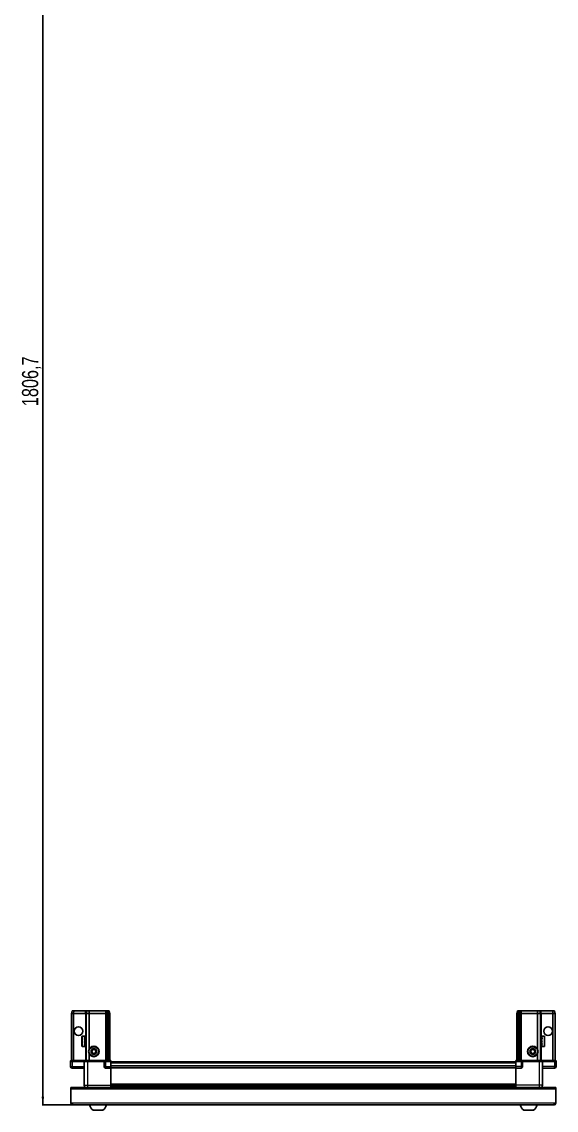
# Model space of a CAD drawing. Header units: millimetres. Extents: x 899 to 4301, y -776 to 1912.
# Drawn here: x 963 to 1623, y -776 to 568 of the extents above; entities that cross this region are included whole.
import ezdxf

# ---------------------------------------------------------------- set-up
doc = ezdxf.new("R2010")
doc.units = ezdxf.units.MM
doc.layers.add('FORMAT', color=7, linetype='Continuous')
doc.styles.add('SLDTEXTSTYLE0', font='TXT', dxfattribs={"width": 0.75})
doc.dimstyles.new('SLDDIMSTYLE0', dxfattribs={"dimtxt": 20, "dimasz": 10, "dimexe": 0, "dimexo": 0.0625, "dimgap": 5, "dimtad": 2, "dimdec": 1, "dimrnd": 1e-09, "dimzin": 12, "dimdsep": 46, "dimtxsty": 'SLDTEXTSTYLE0', "dimsah": 1, "dimcen": 0.09, "dimadec": 0, "dimazin": 3, "dimtfac": 1, "dimtofl": 0, "dimtmove": 0, "dimatfit": 3, "dimfxl": 0, "dimfrac": 2, "dimtolj": 1, "dimtzin": 12, "dimarcsym": 0})

# ---------------------------------------------------------------- blocks, each defined once
blk = doc.blocks.new('_D_8')
at = {"layer": 'FORMAT'}
for p, q in [((1108.5, 1037.4), (988.5, 1037.4)), ((989.5, 1037.4), (989.5, -769.3)), ((1026.1, -769.3), (988.5, -769.3))]:
    blk.add_line(p, q, dxfattribs=at)
for points in [[(989.5, 1037.4), (987.9, 1027.4), (991, 1027.4)], [(989.5, -769.3), (991, -759.3), (987.9, -759.3)]]:
    blk.add_solid(points, dxfattribs=at)
at = {"layer": 'FORMAT', "insert": (963.7, 93.4), "char_height": 20, "attachment_point": 1, "rotation": 90, "style": 'SLDTEXTSTYLE0'}
blk.add_mtext('1806,7', dxfattribs=at)

msp = doc.modelspace()

# ---------------------------------------------------------------- linework, layer by layer
at = {"color": 7, "linetype": 'Continuous', "lineweight": 25}
for p, q in [((1024.97, -656.32), (1025.77, -653.32)), ((1024.97, -656.32), (1024.97, -714.62)), ((1027.47, -656.32), (1024.97, -656.32)), ((1025.77, -653.32), (1027.63, -653.32)), ((1027.47, -656.32), (1027.63, -653.32)), ((1027.47, -656.32), (1027.47, -714.62)), ((1041.97, -656.32), (1027.47, -656.32)), ((1027.63, -653.32), (1041.97, -653.32)), ((1041.97, -653.32), (1043.77, -653.32)), ((1042.97, -656.32), (1041.97, -656.32)), ((1042.97, -656.32), (1043.77, -653.32)), ((1046.47, -656.32), (1042.97, -656.32)), ((1042.97, -656.32), (1042.97, -714.62)), ((1043.77, -653.32), (1046.8, -653.32)), ((1046.8, -653.32), (1046.47, -656.32)), ((1066.97, -656.32), (1046.47, -656.32)), ((1046.47, -656.32), (1046.47, -700.82)), ((1046.8, -653.32), (1066.97, -653.32)), ((1066.97, -653.32), (1068.77, -653.32)), ((1067.97, -656.32), (1066.97, -656.32)), ((1068.77, -653.32), (1067.97, -656.32)), ((1068.97, -656.32), (1067.97, -656.32)), ((1067.97, -656.32), (1067.97, -714.62)), ((1068.77, -653.32), (1069.51, -653.32)), ((1069.51, -653.32), (1068.97, -656.32)), ((1070.47, -656.32), (1068.97, -656.32)), ((1068.97, -656.32), (1068.97, -714.62)), ((1069.51, -653.32), (1070.02, -653.32)), ((1070.02, -653.32), (1070.47, -656.32)), ((1070.02, -653.32), (1071.17, -653.32)), ((1071.97, -656.32), (1070.47, -656.32)), ((1070.47, -656.32), (1070.47, -714.62)), ((1071.17, -653.32), (1071.97, -656.32)), ((1071.97, -656.32), (1071.97, -714.62)), ((1575.77, -653.32), (1574.97, -656.32)), ((1574.97, -656.32), (1576.47, -656.32)), ((1574.97, -656.32), (1574.97, -714.62)), ((1576.93, -653.32), (1575.77, -653.32)), ((1576.93, -653.32), (1576.47, -656.32)), ((1576.47, -656.32), (1577.97, -656.32)), ((1576.47, -656.32), (1576.47, -714.62)), ((1577.43, -653.32), (1576.93, -653.32)), ((1577.43, -653.32), (1577.97, -656.32)), ((1578.17, -653.32), (1577.43, -653.32)), ((1577.97, -656.32), (1577.97, -714.62)), ((1577.97, -656.32), (1578.97, -656.32)), ((1578.17, -653.32), (1578.97, -656.32)), ((1579.97, -653.32), (1578.17, -653.32)), ((1578.97, -656.32), (1578.97, -714.62)), ((1578.97, -656.32), (1579.97, -656.32)), ((1600.14, -653.32), (1579.97, -653.32)), ((1579.97, -656.32), (1600.47, -656.32)), ((1600.14, -653.32), (1600.47, -656.32)), ((1603.17, -653.32), (1600.14, -653.32)), ((1600.47, -656.32), (1600.47, -700.82)), ((1600.47, -656.32), (1603.97, -656.32)), ((1603.97, -656.32), (1603.17, -653.32)), ((1604.97, -653.32), (1603.17, -653.32)), ((1603.97, -656.32), (1603.97, -714.62)), ((1603.97, -656.32), (1604.97, -656.32)), ((1619.32, -653.32), (1604.97, -653.32)), ((1604.97, -656.32), (1619.47, -656.32)), ((1619.47, -656.32), (1619.32, -653.32)), ((1621.17, -653.32), (1619.32, -653.32)), ((1619.47, -656.32), (1619.47, -714.62)), ((1619.47, -656.32), (1621.97, -656.32)), ((1621.97, -656.32), (1621.17, -653.32)), ((1621.97, -656.32), (1621.97, -714.62)), ((1037.77, -696.52), (1037.77, -685.12)), ((1040.97, -684.32), (1038.57, -684.32)), ((1040.97, -684.32), (1040.97, -684.33)), ((1040.97, -684.33), (1041.47, -684.33)), ((1040.97, -684.52), (1041.47, -684.52)), ((1040.97, -684.52), (1040.97, -684.73)), ((1040.97, -684.73), (1041.47, -684.73)), ((1040.97, -685.31), (1041.47, -685.31)), ((1040.97, -685.31), (1040.97, -685.74)), ((1041.47, -684.52), (1041.47, -684.33)), ((1041.47, -684.73), (1041.47, -684.52)), ((1041.47, -685.31), (1041.47, -684.73)), ((1041.47, -685.74), (1041.47, -685.31)), ((1608.37, -684.32), (1605.47, -684.32)), ((1605.97, -684.32), (1605.47, -684.32)), ((1605.47, -684.32), (1605.47, -684.37)), ((1605.47, -684.37), (1605.47, -684.66)), ((1605.97, -684.37), (1605.47, -684.37)), ((1605.97, -684.66), (1605.47, -684.66)), ((1605.47, -684.66), (1605.47, -684.93)), ((1605.97, -684.93), (1605.47, -684.93)), ((1605.47, -684.93), (1605.47, -685.59)), ((1605.97, -684.37), (1605.97, -684.32)), ((1605.97, -684.93), (1605.97, -684.66)), ((1609.17, -685.12), (1609.17, -696.52)), ((1038.57, -697.32), (1040.97, -697.32)), ((1040.97, -685.74), (1041.47, -685.74)), ((1040.97, -686.64), (1041.47, -686.64)), ((1040.97, -686.64), (1040.97, -687.24)), ((1040.97, -687.24), (1041.47, -687.24)), ((1040.97, -688.39), (1041.47, -688.39)), ((1040.97, -688.39), (1040.97, -689.09)), ((1040.97, -689.09), (1041.47, -689.09)), ((1040.97, -690.37), (1041.47, -690.37)), ((1040.97, -690.37), (1040.97, -691.11)), ((1040.97, -690.52), (1041.47, -690.52)), ((1040.97, -691.02), (1041.47, -691.02)), ((1040.97, -691.11), (1041.47, -691.11)), ((1040.97, -692.4), (1041.47, -692.4)), ((1040.97, -692.4), (1040.97, -693.1)), ((1040.97, -693.1), (1041.47, -693.1)), ((1040.97, -694.27), (1041.47, -694.27)), ((1040.97, -694.27), (1040.97, -694.87)), ((1040.97, -694.87), (1041.47, -694.87)), ((1040.97, -695.8), (1041.47, -695.8)), ((1040.97, -695.8), (1040.97, -696.24)), ((1040.97, -696.24), (1041.47, -696.24)), ((1040.97, -696.85), (1041.47, -696.85)), ((1040.97, -696.85), (1040.97, -697.09)), ((1040.97, -697.09), (1041.47, -697.09)), ((1040.97, -697.31), (1041.47, -697.31)), ((1040.97, -697.31), (1040.97, -697.32)), ((1040.97, -697.32), (1041.47, -697.32)), ((1041.47, -686.64), (1041.47, -685.74)), ((1041.57, -686.42), (1041.47, -686.42)), ((1041.47, -687.24), (1041.47, -686.64)), ((1041.47, -688.39), (1041.47, -687.24)), ((1041.47, -689.09), (1041.47, -688.39)), ((1041.47, -690.37), (1041.47, -689.09)), ((1041.47, -690.52), (1041.47, -690.37)), ((1041.47, -691.11), (1041.47, -691.02)), ((1041.47, -692.4), (1041.47, -691.11)), ((1041.47, -693.1), (1041.47, -692.4)), ((1041.47, -694.27), (1041.47, -693.1)), ((1041.47, -694.87), (1041.47, -694.27)), ((1041.47, -695.8), (1041.47, -694.87)), ((1041.47, -695.22), (1041.57, -695.22)), ((1041.47, -696.24), (1041.47, -695.8)), ((1041.47, -696.85), (1041.47, -696.24)), ((1041.47, -697.09), (1041.47, -696.85)), ((1041.47, -697.31), (1041.47, -697.09)), ((1041.47, -697.32), (1041.47, -697.31)), ((1041.57, -695.22), (1041.57, -686.42)), ((1042.45, -687.51), (1041.97, -686.82)), ((1041.97, -694.82), (1041.97, -686.82)), ((1041.97, -694.82), (1042.45, -694.13)), ((1042.94, -686.82), (1042.45, -687.51)), ((1042.45, -694.13), (1042.45, -687.51)), ((1042.45, -694.13), (1042.94, -694.82)), ((1042.97, -686.82), (1042.94, -686.82)), ((1042.94, -694.82), (1042.94, -686.82)), ((1042.94, -694.82), (1042.97, -694.82)), ((1604, -686.82), (1603.97, -686.82)), ((1603.97, -694.82), (1604, -694.82)), ((1604.49, -687.51), (1604, -686.82)), ((1604, -686.82), (1604, -694.82)), ((1604, -694.82), (1604.49, -694.13)), ((1604.97, -686.82), (1604.49, -687.51)), ((1604.49, -687.51), (1604.49, -694.13)), ((1604.49, -694.13), (1604.97, -694.82)), ((1604.97, -686.82), (1604.97, -694.82)), ((1605.47, -686.42), (1605.37, -686.42)), ((1605.37, -686.42), (1605.37, -695.22)), ((1605.37, -695.22), (1605.47, -695.22)), ((1605.97, -685.59), (1605.47, -685.59)), ((1605.47, -685.59), (1605.47, -686.07)), ((1605.47, -686.07), (1605.47, -687.04)), ((1605.97, -686.07), (1605.47, -686.07)), ((1605.97, -687.04), (1605.47, -687.04)), ((1605.47, -687.04), (1605.47, -687.67)), ((1605.47, -687.67), (1605.47, -688.86)), ((1605.97, -687.67), (1605.47, -687.67)), ((1605.97, -688.86), (1605.47, -688.86)), ((1605.47, -688.86), (1605.47, -689.49)), ((1605.97, -689.49), (1605.47, -689.49)), ((1605.47, -689.58), (1605.47, -690.87)), ((1605.97, -689.58), (1605.47, -689.58)), ((1605.97, -690.87), (1605.47, -690.87)), ((1605.97, -691.36), (1605.47, -691.36)), ((1605.47, -691.36), (1605.47, -691.61)), ((1605.47, -691.61), (1605.47, -692.88)), ((1605.97, -691.61), (1605.47, -691.61)), ((1605.97, -692.88), (1605.47, -692.88)), ((1605.47, -692.88), (1605.47, -693.56)), ((1605.47, -693.56), (1605.47, -694.68)), ((1605.97, -693.56), (1605.47, -693.56)), ((1605.97, -694.68), (1605.47, -694.68)), ((1605.47, -694.68), (1605.47, -695.25)), ((1605.47, -695.25), (1605.47, -696.11)), ((1605.97, -695.25), (1605.47, -695.25)), ((1605.97, -696.11), (1605.47, -696.11)), ((1605.47, -696.11), (1605.47, -696.51)), ((1605.47, -696.51), (1605.47, -697.02)), ((1605.97, -696.51), (1605.47, -696.51)), ((1605.97, -697.02), (1605.47, -697.02)), ((1605.47, -697.02), (1605.47, -697.2)), ((1605.47, -697.2), (1605.47, -697.32)), ((1605.97, -697.2), (1605.47, -697.2)), ((1605.47, -697.32), (1608.37, -697.32)), ((1605.97, -686.07), (1605.97, -685.59)), ((1605.97, -687.67), (1605.97, -687.04)), ((1605.97, -689.58), (1605.97, -688.86)), ((1605.97, -691.61), (1605.97, -690.87)), ((1605.97, -693.56), (1605.97, -692.88)), ((1605.97, -695.25), (1605.97, -694.68)), ((1605.97, -696.51), (1605.97, -696.11)), ((1605.97, -697.2), (1605.97, -697.02)), ((1046.47, -705.82), (1046.47, -714.62)), ((1600.47, -705.82), (1600.47, -714.62)), ((1023.97, -714.62), (1023.47, -715.49)), ((1023.47, -715.82), (1023.47, -715.49)), ((1023.47, -715.82), (1025.47, -715.82)), ((1023.47, -715.82), (1023.47, -721.82)), ((1025.47, -714.62), (1023.97, -714.62)), ((1025.47, -714.62), (1040.27, -714.62)), ((1040.27, -715.82), (1025.47, -715.82)), ((1025.47, -715.82), (1040.27, -715.82)), ((1040.47, -723.82), (1025.47, -723.82)), ((1040.27, -714.62), (1040.47, -714.62)), ((1040.47, -715.82), (1040.27, -715.82)), ((1040.47, -715.82), (1040.47, -714.62)), ((1040.47, -714.62), (1044.47, -714.62)), ((1044.47, -715.82), (1040.47, -715.82)), ((1040.47, -715.82), (1040.47, -744.82)), ((1044.47, -714.62), (1064.77, -714.62)), ((1064.77, -715.82), (1044.47, -715.82)), ((1064.77, -714.62), (1064.97, -714.62)), ((1064.97, -715.82), (1064.77, -715.82)), ((1064.97, -715.82), (1064.97, -714.62)), ((1065.65, -714.62), (1064.97, -714.62)), ((1064.97, -715.82), (1066.97, -715.82)), ((1064.97, -715.82), (1064.97, -721.82)), ((1065.65, -714.62), (1073.47, -714.62)), ((1073.47, -715.49), (1066.97, -715.49)), ((1073.47, -715.82), (1066.97, -715.82)), ((1066.97, -715.82), (1073.47, -715.82)), ((1073.47, -723.82), (1066.97, -723.82)), ((1073.47, -714.62), (1073.47, -715.49)), ((1073.47, -715.49), (1073.47, -715.49)), ((1073.47, -715.82), (1073.47, -715.49)), ((1073.47, -715.82), (1073.47, -715.82)), ((1073.47, -715.82), (1073.47, -721.82)), ((1573.47, -715.97), (1073.47, -715.97)), ((1073.47, -721.82), (1073.47, -723.82)), ((1573.47, -723.17), (1073.47, -723.17)), ((1073.47, -744.82), (1073.47, -723.82)), ((1573.47, -714.62), (1581.29, -714.62)), ((1573.47, -715.49), (1573.47, -714.62)), ((1579.97, -715.49), (1573.47, -715.49)), ((1573.47, -715.82), (1573.47, -715.49)), ((1579.97, -715.82), (1573.47, -715.82)), ((1573.47, -715.82), (1573.47, -721.82)), ((1573.47, -721.82), (1573.47, -723.82)), ((1573.47, -723.82), (1579.97, -723.82)), ((1573.47, -744.82), (1573.47, -723.82)), ((1579.97, -715.82), (1581.97, -715.82)), ((1581.97, -715.82), (1579.97, -715.82)), ((1581.97, -714.62), (1581.29, -714.62)), ((1581.97, -715.82), (1581.97, -714.62)), ((1581.97, -714.62), (1582.17, -714.62)), ((1582.17, -715.82), (1581.97, -715.82)), ((1581.97, -715.82), (1581.97, -721.82)), ((1582.17, -714.62), (1602.47, -714.62)), ((1602.47, -715.82), (1582.17, -715.82)), ((1602.47, -714.62), (1606.47, -714.62)), ((1606.47, -715.82), (1602.47, -715.82)), ((1606.47, -715.82), (1606.47, -714.62)), ((1606.47, -714.62), (1606.67, -714.62)), ((1606.67, -715.82), (1606.47, -715.82)), ((1606.47, -715.82), (1606.47, -744.82)), ((1606.47, -723.82), (1621.47, -723.82)), ((1606.67, -714.62), (1621.47, -714.62)), ((1621.47, -715.82), (1606.67, -715.82)), ((1622.97, -714.62), (1621.47, -714.62)), ((1621.47, -715.82), (1623.47, -715.82)), ((1623.47, -715.49), (1622.97, -714.62)), ((1623.47, -715.49), (1622.97, -714.62)), ((1623.47, -715.82), (1623.47, -715.49)), ((1623.47, -715.82), (1623.47, -715.49)), ((1623.47, -715.82), (1623.47, -715.82)), ((1623.47, -715.82), (1623.47, -721.82)), ((1023.97, -747.82), (1622.97, -747.82)), ((1023.97, -749.92), (1023.97, -747.82)), ((1023.97, -767.22), (1023.97, -749.92)), ((1038.97, -747.72), (1026.07, -747.72)), ((1038.97, -747.72), (1038.97, -747.82)), ((1073.32, -747.82), (1073.32, -744.82)), ((1073.47, -745.85), (1573.47, -745.85)), ((1073.47, -745.88), (1573.47, -745.88)), ((1097.35, -747.67), (1073.47, -747.67)), ((1091.97, -747.82), (1091.97, -747.67)), ((1092.01, -747.82), (1092.01, -747.67)), ((1092.28, -747.82), (1092.28, -747.67)), ((1092.54, -747.82), (1092.54, -747.67)), ((1093.19, -747.82), (1093.19, -747.67)), ((1093.66, -747.82), (1093.66, -747.67)), ((1094.62, -747.82), (1094.62, -747.67)), ((1095.24, -747.82), (1095.24, -747.67)), ((1096.43, -747.82), (1096.43, -747.67)), ((1097.09, -747.82), (1097.09, -747.67)), ((1097.14, -747.82), (1097.14, -747.67)), ((1098.44, -747.67), (1097.35, -747.67)), ((1099.17, -747.67), (1098.44, -747.67)), ((1098.44, -747.82), (1098.44, -747.67)), ((1098.44, -747.67), (1098.44, -747.67)), ((1098.45, -747.82), (1098.45, -747.67)), ((1098.95, -747.82), (1098.95, -747.67)), ((1099.17, -747.82), (1099.17, -747.67)), ((1099.59, -747.67), (1099.17, -747.67)), ((1099.17, -747.67), (1099.17, -747.67)), ((1547.35, -747.67), (1099.59, -747.67)), ((1100.45, -747.82), (1100.45, -747.67)), ((1101.14, -747.82), (1101.14, -747.67)), ((1102.26, -747.82), (1102.26, -747.67)), ((1102.84, -747.82), (1102.84, -747.67)), ((1103.71, -747.82), (1103.71, -747.67)), ((1104.11, -747.82), (1104.11, -747.67)), ((1104.64, -747.82), (1104.64, -747.67)), ((1104.83, -747.82), (1104.83, -747.67)), ((1104.97, -747.82), (1104.97, -747.67)), ((1541.97, -747.82), (1541.97, -747.67)), ((1542.14, -747.82), (1542.14, -747.67)), ((1542.35, -747.82), (1542.35, -747.67)), ((1542.91, -747.82), (1542.91, -747.67)), ((1543.33, -747.82), (1543.33, -747.67)), ((1544.23, -747.82), (1544.23, -747.67)), ((1544.82, -747.82), (1544.82, -747.67)), ((1545.96, -747.82), (1545.96, -747.67)), ((1546.66, -747.82), (1546.66, -747.67)), ((1547.93, -747.67), (1547.35, -747.67)), ((1547.93, -747.82), (1547.93, -747.67)), ((1547.94, -747.67), (1547.93, -747.67)), ((1548.67, -747.67), (1547.94, -747.67)), ((1548.11, -747.82), (1548.11, -747.67)), ((1548.61, -747.82), (1548.61, -747.67)), ((1548.67, -747.82), (1548.67, -747.67)), ((1549.59, -747.67), (1548.67, -747.67)), ((1548.67, -747.67), (1548.67, -747.67)), ((1573.47, -747.67), (1549.59, -747.67)), ((1549.96, -747.82), (1549.96, -747.67)), ((1550.67, -747.82), (1550.67, -747.67)), ((1551.84, -747.82), (1551.84, -747.67)), ((1552.45, -747.82), (1552.45, -747.67)), ((1553.4, -747.82), (1553.4, -747.67)), ((1553.85, -747.82), (1553.85, -747.67)), ((1554.47, -747.82), (1554.47, -747.67)), ((1554.71, -747.82), (1554.71, -747.67)), ((1554.95, -747.82), (1554.95, -747.67)), ((1554.97, -747.82), (1554.97, -747.67)), ((1607.97, -747.72), (1620.87, -747.72)), ((1607.97, -747.72), (1607.97, -747.82)), ((1622.97, -747.82), (1622.97, -749.92)), ((1622.97, -749.92), (1622.97, -767.22)), ((1026.07, -767.22), (1023.97, -767.22)), ((1026.07, -767.22), (1026.07, -769.32)), ((1620.87, -769.32), (1026.07, -769.32)), ((1051.47, -775.92), (1063.47, -775.92)), ((1583.47, -775.92), (1595.47, -775.92)), ((1622.97, -767.22), (1620.87, -767.22)), ((1620.87, -769.32), (1620.87, -767.22))]:
    msp.add_line(p, q, dxfattribs=at)
at = {"color": 8, "linetype": 'Continuous', "lineweight": 18}
for p, q in [((1041.97, -656.32), (1041.97, -653.32)), ((1041.97, -656.32), (1041.97, -686.82)), ((1066.97, -653.32), (1066.97, -656.32)), ((1066.97, -656.32), (1066.97, -714.62)), ((1579.97, -653.32), (1579.97, -656.32)), ((1579.97, -656.32), (1579.97, -714.62)), ((1604.97, -656.32), (1604.97, -653.32)), ((1604.97, -656.32), (1604.97, -686.82)), ((1038.57, -697.32), (1038.57, -684.32)), ((1608.37, -684.32), (1608.37, -697.32)), ((1041.97, -694.82), (1041.97, -714.62)), ((1604.97, -694.82), (1604.97, -714.62)), ((1023.47, -721.82), (1025.47, -721.82)), ((1025.47, -715.82), (1025.47, -714.62)), ((1025.47, -715.82), (1025.47, -721.82)), ((1025.47, -721.82), (1040.47, -721.82)), ((1025.47, -723.82), (1025.47, -721.82)), ((1040.27, -715.82), (1040.27, -714.62)), ((1044.47, -715.82), (1044.47, -714.62)), ((1044.47, -715.82), (1044.47, -744.82)), ((1064.77, -715.82), (1064.77, -714.62)), ((1064.97, -721.82), (1066.97, -721.82)), ((1066.97, -715.82), (1066.97, -715.49)), ((1066.97, -715.82), (1066.97, -721.82)), ((1066.97, -721.82), (1073.47, -721.82)), ((1066.97, -721.82), (1066.97, -723.82)), ((1073.47, -715.82), (1073.47, -715.49)), ((1573.47, -717.97), (1073.47, -717.97)), ((1573.47, -721.17), (1073.47, -721.17)), ((1573.47, -723.82), (1073.47, -723.82)), ((1579.97, -721.82), (1573.47, -721.82)), ((1579.97, -715.82), (1579.97, -715.49)), ((1579.97, -715.82), (1579.97, -721.82)), ((1581.97, -721.82), (1579.97, -721.82)), ((1579.97, -721.82), (1579.97, -723.82)), ((1582.17, -714.62), (1582.17, -715.82)), ((1602.47, -715.82), (1602.47, -714.62)), ((1602.47, -715.82), (1602.47, -744.82)), ((1621.47, -721.82), (1606.47, -721.82)), ((1606.67, -714.62), (1606.67, -715.82)), ((1621.47, -715.82), (1621.47, -714.62)), ((1621.47, -715.82), (1621.47, -721.82)), ((1623.47, -721.82), (1621.47, -721.82)), ((1621.47, -723.82), (1621.47, -721.82)), ((1622.97, -749.92), (1023.97, -749.92)), ((1026.07, -747.82), (1026.07, -747.72)), ((1044.47, -744.82), (1073.47, -744.82)), ((1073.47, -743.23), (1573.47, -743.23)), ((1573.47, -744.64), (1073.47, -744.64)), ((1073.47, -747.09), (1573.47, -747.09)), ((1602.47, -744.82), (1573.47, -744.82)), ((1620.87, -747.82), (1620.87, -747.72)), ((1620.87, -767.22), (1026.07, -767.22))]:
    msp.add_line(p, q, dxfattribs=at)
at = {"color": 7, "linetype": 'Continuous', "lineweight": 25, "flags": 128}
for points in [[(1026.07, -747.72), (1025.66, -747.76), (1025.43, -747.82)], [(1621.51, -747.82), (1621.28, -747.76), (1620.87, -747.72)]]:
    msp.add_lwpolyline(points, dxfattribs=at)
at = {"color": 7, "linetype": 'Continuous', "lineweight": 25}
for centre, radius in [((1033.47, -678.32), 5.5), ((1613.47, -678.32), 5.5), ((1052.47, -703.32), 6.5), ((1594.47, -703.32), 6.5), ((1052.47, -703.32), 3.46), ((1594.47, -703.32), 3.46)]:
    msp.add_circle(centre, radius, dxfattribs=at)
at = {"color": 8, "linetype": 'Continuous', "lineweight": 18}
for centre in [(1052.47, -703.32), (1594.47, -703.32)]:
    msp.add_circle(centre, 5.7, dxfattribs=at)
at = {"color": 7, "linetype": 'Continuous', "lineweight": 25}
for centre, radius, start, end in [((1038.57, -685.12), 0.8, 90, 180), ((1608.37, -685.12), 0.8, 360, 90), ((1038.57, -696.52), 0.8, 180, 270), ((1041.97, -686.42), 0.4, 180, 270), ((1041.97, -695.22), 0.4, 90, 180), ((1604.97, -686.42), 0.4, 270, 0), ((1604.97, -695.22), 0.4, 360, 90), ((1608.37, -696.52), 0.8, 270, 0), ((1052.47, -703.32), 2.5, 147.37605, 207.37605), ((1052.47, -703.32), 2.5, 207.37605, 267.37605), ((1052.47, -703.32), 2.5, 87.37605, 147.37605), ((1052.47, -703.32), 2.5, 267.37605, 327.37605), ((1052.47, -703.32), 2.5, 27.37605, 87.37605), ((1052.47, -703.32), 2.5, 327.37605, 27.37605), ((1594.47, -703.32), 2.5, 134.67671, 194.67671), ((1594.47, -703.32), 2.5, 194.67671, 254.67671), ((1594.47, -703.32), 2.5, 74.67671, 134.67671), ((1594.47, -703.32), 2.5, 254.67671, 314.67671), ((1594.47, -703.32), 2.5, 14.67671, 74.67671), ((1594.47, -703.32), 2.5, 314.67671, 14.67671), ((1025.47, -721.82), 2, 180, 270), ((1066.97, -721.82), 2, 180, 270), ((1579.97, -721.82), 2, 270, 0), ((1621.47, -721.82), 2, 270, 0), ((1026.07, -767.22), 2.1, 180, 270), ((1026.07, -767.22), 0.6, 180, 270), ((1058.5, -766.3), 11.91, 194.70035, 233.8734), ((1056.45, -766.3), 11.91, 306.1266, 345.29965), ((1590.5, -766.3), 11.91, 194.70035, 233.8734), ((1588.45, -766.3), 11.91, 306.1266, 345.29965), ((1620.87, -767.22), 2.1, 270, 0), ((1620.87, -767.22), 0.6, 270, 0)]:
    msp.add_arc(centre, radius, start, end, dxfattribs=at)
for centre, start_param, end_param in [((1066.97, -712.02), 2.4188584, 3.1415927), ((1579.97, -712.02), 3.1415927, 3.8643269)]:
    msp.add_ellipse(centre, major_axis=(0, 3.46), ratio=0.5773503, start_param=start_param, end_param=end_param, dxfattribs=at)
for points, knots in [([(1049.59, -703.19), (1049.86, -702.76), (1050.39, -701.94), (1050.9, -701.14), (1051.14, -700.76)], [0, 0, 0, 0, 0.5346859, 1, 1, 1, 1]), ([(1050.91, -705.75), (1050.86, -705.64), (1050.58, -705.11), (1050.12, -704.23), (1049.75, -703.5), (1049.59, -703.19)], [0, 0, 0, 0, 0.1331247, 0.6370994, 1, 1, 1, 1]), ([(1053.8, -705.89), (1053.28, -705.86), (1052.32, -705.82), (1051.36, -705.77), (1050.91, -705.75)], [0, 0, 0, 0, 0.5346859, 1, 1, 1, 1]), ([(1051.14, -700.76), (1051.66, -700.78), (1052.62, -700.83), (1053.58, -700.87), (1054.03, -700.89)], [0, 0, 0, 0, 0.5346859, 1, 1, 1, 1]), ([(1055.35, -703.45), (1055.08, -703.89), (1054.56, -704.7), (1054.04, -705.51), (1053.8, -705.89)], [0, 0, 0, 0, 0.5346859, 1, 1, 1, 1]), ([(1054.03, -700.89), (1054.19, -701.2), (1054.56, -701.93), (1055.02, -702.81), (1055.3, -703.34), (1055.35, -703.45)], [0, 0, 0, 0, 0.3629006, 0.8668753, 1, 1, 1, 1]), ([(1591.69, -702.56), (1592.05, -702.2), (1592.74, -701.52), (1593.42, -700.84), (1593.74, -700.53)], [0, 0, 0, 0, 0.53468586, 1, 1, 1, 1]), ([(1592.42, -705.35), (1592.33, -705.02), (1592.12, -704.22), (1591.87, -703.26), (1591.72, -702.68), (1591.69, -702.56)], [0, 0, 0, 0, 0.3629006, 0.8668753, 1, 1, 1, 1]), ([(1595.2, -706.12), (1594.7, -705.98), (1593.77, -705.72), (1592.85, -705.47), (1592.42, -705.35)], [0, 0, 0, 0, 0.5346859, 1, 1, 1, 1]), ([(1593.74, -700.53), (1594.24, -700.67), (1595.17, -700.92), (1596.09, -701.17), (1596.52, -701.29)], [0, 0, 0, 0, 0.5346859, 1, 1, 1, 1]), ([(1597.25, -704.09), (1596.89, -704.45), (1596.2, -705.13), (1595.52, -705.8), (1595.2, -706.12)], [0, 0, 0, 0, 0.53468586, 1, 1, 1, 1]), ([(1596.52, -701.29), (1596.56, -701.41), (1596.71, -701.99), (1596.96, -702.96), (1597.17, -703.75), (1597.25, -704.09)], [0, 0, 0, 0, 0.1331247, 0.6370994, 1, 1, 1, 1]), ([(1040.47, -744.82), (1040.52, -745.26), (1040.59, -745.94), (1041.02, -746.76), (1041.48, -747.31), (1041.88, -747.67), (1042.15, -747.8), (1042.19, -747.82)], [0, 0, 0, 0, 0.3630185, 0.5584377, 0.7580039, 0.9575702, 1, 1, 1, 1]), ([(1073.47, -744.82), (1073.47, -745.22), (1073.47, -746.01), (1073.47, -747.03), (1073.47, -747.66), (1073.47, -747.81), (1073.47, -747.82)], [0, 0, 0, 0, 0.3255201, 0.6510403, 0.9765604, 1, 1, 1, 1]), ([(1573.47, -744.82), (1573.47, -745.22), (1573.47, -746.01), (1573.47, -747.03), (1573.47, -747.66), (1573.47, -747.81), (1573.47, -747.82)], [0, 0, 0, 0, 0.3255201, 0.6510403, 0.9765604, 1, 1, 1, 1]), ([(1606.47, -744.82), (1606.42, -745.26), (1606.35, -745.94), (1605.92, -746.76), (1605.46, -747.31), (1605.06, -747.67), (1604.8, -747.8), (1604.75, -747.82)], [0, 0, 0, 0, 0.3630185, 0.5584377, 0.7580039, 0.9575702, 1, 1, 1, 1])]:
    msp.add_open_spline(points, degree=3, knots=knots, dxfattribs=at)
at = {"color": 8, "linetype": 'Continuous', "lineweight": 18}
for points in [[(1040.47, -744.82), (1040.53, -744.82), (1040.65, -744.82), (1041.58, -744.82), (1042.9, -744.82), (1043.95, -744.82), (1044.47, -744.82)], [(1606.47, -744.82), (1606.41, -744.82), (1606.29, -744.82), (1605.37, -744.82), (1604.04, -744.82), (1602.99, -744.82), (1602.47, -744.82)]]:
    msp.add_open_spline(points, degree=3, dxfattribs=at)
for points in [[(1044.47, -744.82), (1044.47, -745.26), (1044.47, -745.94), (1044.47, -746.76), (1044.47, -747.31), (1044.47, -747.67), (1044.47, -747.8), (1044.47, -747.82)], [(1602.47, -744.82), (1602.47, -745.26), (1602.47, -745.94), (1602.47, -746.76), (1602.47, -747.31), (1602.47, -747.67), (1602.47, -747.8), (1602.47, -747.82)]]:
    msp.add_open_spline(points, degree=3, knots=[0, 0, 0, 0, 0.3630185, 0.5584377, 0.7580039, 0.9575702, 1, 1, 1, 1], dxfattribs=at)

# ---------------------------------------------------------------- dimensions: what is measured, and where the dimension line sits
at = {"layer": 'FORMAT'}
dim = msp.add_linear_dim(base=(989.47, -769.32), p1=(1108.47, 1037.38), p2=(1026.07, -769.32), angle=90, dimstyle='SLDDIMSTYLE0', dxfattribs=at)
dim.commit()
dim.dimension.update_dxf_attribs({"geometry": '_D_8', "text_midpoint": (989.47, 134.03), "dimtype": 160})

doc.saveas('drawing.dxf')
